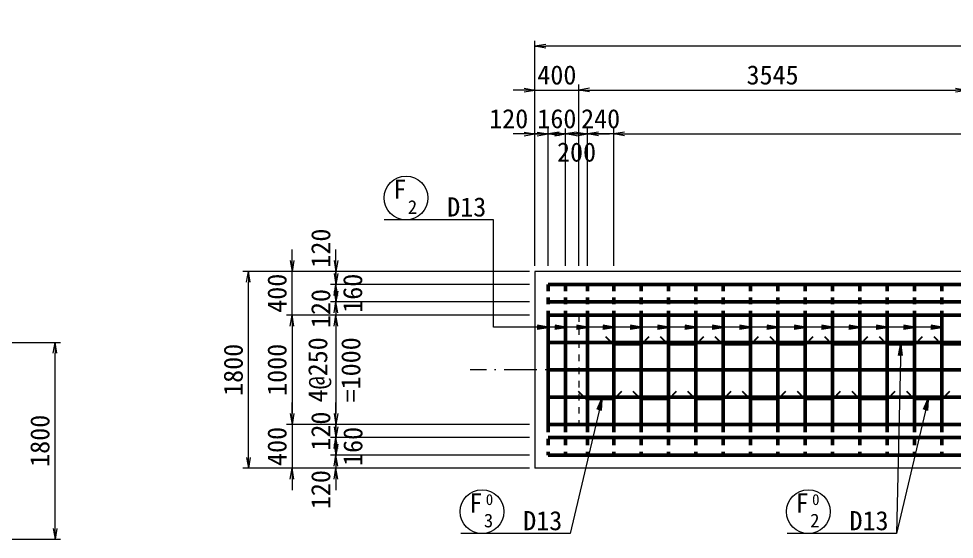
# Model space of a CAD drawing. Header units: millimetres. Extents: x 67792 to 193942, y -50017 to -20317.
# Drawn here: x 85857 to 94413, y -38688 to -33930 of the extents above; entities that cross this region are included whole.
import ezdxf
from ezdxf.enums import TextEntityAlignment as Align

# ---------------------------------------------------------------- set-up
doc = ezdxf.new("R2010")
doc.units = ezdxf.units.MM
doc.header["$LTSCALE"] = 50
doc.header["$PDSIZE"] = 300
doc.linetypes.add('SXF_一点短鎖線', pattern=[9.25, 6, -1.5, 0.25, -1.5])
doc.linetypes.add('SXF_跳び破線', pattern=[12, 6, -6])
doc.layers.get('Defpoints').update_dxf_attribs({"color": 191})
for name, color, linetype, lineweight in [('D-BGD', 7, 'Continuous', 13), ('D-BMK', 2, 'SXF_一点短鎖線', 13), ('D-STR', 1, 'Continuous', 50), ('D-STR-DIM', 7, 'Continuous', 13), ('D-STR-HTXT', 7, 'Continuous', 13), ('D-STR-STR5', 7, 'Continuous', 25), ('D-STR-TXT', 7, 'Continuous', 13)]:
    doc.layers.add(name, color=color, linetype=linetype, lineweight=lineweight)
doc.styles.add('YOKO_GOTHIC', font='MS Gothic.ttf')
doc.dimstyles.new('S50', dxfattribs={"dimscale": 50, "dimtxt": 3.5, "dimasz": 2, "dimexe": 1, "dimexo": 1, "dimgap": 1, "dimtad": 1, "dimdec": 0, "dimzin": 1, "dimdsep": 46, "dimtxsty": 'YOKO_GOTHIC', "dimblk": 'OPEN', "dimcen": 0, "dimclrd": 256, "dimclre": 256, "dimclrt": 256, "dimaunit": 1, "dimadec": 3, "dimazin": 0, "dimtfac": 1, "dimtdec": 0, "dimtix": 1, "dimtmove": 2, "dimatfit": 3, "dimldrblk": 'OPEN', "dimfxl": 1, "dimlwd": -1, "dimlwe": -1, "dimarcsym": 2})

# ---------------------------------------------------------------- blocks, each defined once
blk = doc.blocks.new('_Open')
at = {"color": 0, "linetype": 'ByBlock', "lineweight": -2}
for p, q in [((-1, 0.167), (0, 0)), ((-1, -0.167), (0, 0)), ((0, 0), (-1, 0))]:
    blk.add_line(p, q, dxfattribs=at)
blk = doc.blocks.new('*D63')
at = {"layer": 'D-STR-DIM', "ltscale": 1500, "transparency": 16777216}
for p, q in [((84175.5, -36888.2), (86238.6, -36888.2)), ((86188.6, -38588.2), (86188.6, -36988.2)), ((84175.5, -38688.2), (86238.6, -38688.2))]:
    blk.add_line(p, q, dxfattribs=at)
at = {"layer": 'Defpoints', "color": 0, "ltscale": 1500, "transparency": 16777216}
for p in [(84125.5, -36888.2), (86188.6, -36888.2), (84125.5, -38688.2)]:
    blk.add_point(p, dxfattribs=at)
at = {"layer": 'D-STR-DIM', "ltscale": 1500, "transparency": 16777216, "xscale": 100, "yscale": 100, "zscale": 100}
for p, rotation in [((86188.6, -36888.2), 90), ((86188.6, -38688.2), 270)]:
    blk.add_blockref('_Open', p, dxfattribs=dict(at, rotation=rotation))
at = {"layer": 'D-STR-DIM', "ltscale": 1500, "transparency": 16777216, "insert": (86051.1, -37788.2), "char_height": 175, "attachment_point": 5, "rotation": 90, "style": 'YOKO_GOTHIC'}
blk.add_mtext('1800', dxfattribs=at)
blk = doc.blocks.new('*D1')
at = {"layer": 'D-STR-DIM', "ltscale": 1500, "transparency": 16777216}
for p, q in [((90478.1, -34982.6), (90378.1, -34982.6)), ((90578.1, -36189.4), (90578.1, -34932.6)), ((90578.1, -34982.6), (90698.1, -34982.6)), ((90698.1, -36189.4), (90698.1, -34932.6)), ((90798.1, -34982.6), (90898.1, -34982.6))]:
    blk.add_line(p, q, dxfattribs=at)
at = {"layer": 'Defpoints', "color": 0, "ltscale": 1500, "transparency": 16777216}
for p in [(90698.1, -34982.6), (90578.1, -36239.4), (90698.1, -36239.4)]:
    blk.add_point(p, dxfattribs=at)
at = {"layer": 'D-STR-DIM', "ltscale": 1500, "transparency": 16777216, "xscale": 100, "yscale": 100, "zscale": 100}
blk.add_blockref('_Open', (90578.1, -34982.6), dxfattribs=at)
at = {"layer": 'D-STR-DIM', "ltscale": 1500, "transparency": 16777216, "xscale": 100, "yscale": 100, "zscale": 100, "rotation": 180}
blk.add_blockref('_Open', (90698.1, -34982.6), dxfattribs=at)
at = {"layer": 'D-STR-DIM', "ltscale": 1500, "transparency": 16777216, "insert": (90337.9, -34845.1), "char_height": 175, "attachment_point": 5, "style": 'YOKO_GOTHIC'}
blk.add_mtext('120', dxfattribs=at)
blk = doc.blocks.new('*D2')
at = {"layer": 'D-STR-DIM', "ltscale": 1500, "transparency": 16777216}
for p, q in [((90598.1, -34982.6), (90498.1, -34982.6)), ((90698.1, -36189.4), (90698.1, -34932.6)), ((90698.1, -34982.6), (90858.1, -34982.6)), ((90858.1, -36189.4), (90858.1, -34932.6)), ((90958.1, -34982.6), (91058.1, -34982.6))]:
    blk.add_line(p, q, dxfattribs=at)
at = {"layer": 'Defpoints', "color": 0, "ltscale": 1500, "transparency": 16777216}
for p in [(90858.1, -34982.6), (90698.1, -36239.4), (90858.1, -36239.4)]:
    blk.add_point(p, dxfattribs=at)
at = {"layer": 'D-STR-DIM', "ltscale": 1500, "transparency": 16777216, "xscale": 100, "yscale": 100, "zscale": 100}
blk.add_blockref('_Open', (90698.1, -34982.6), dxfattribs=at)
at = {"layer": 'D-STR-DIM', "ltscale": 1500, "transparency": 16777216, "xscale": 100, "yscale": 100, "zscale": 100, "rotation": 180}
blk.add_blockref('_Open', (90858.1, -34982.6), dxfattribs=at)
at = {"layer": 'D-STR-DIM', "ltscale": 1500, "transparency": 16777216, "insert": (90778.1, -34845.1), "char_height": 175, "attachment_point": 5, "style": 'YOKO_GOTHIC'}
blk.add_mtext('160', dxfattribs=at)
blk = doc.blocks.new('*D3')
at = {"layer": 'D-STR-DIM', "ltscale": 1500, "transparency": 16777216}
for p, q in [((90758.1, -34982.6), (90658.1, -34982.6)), ((90858.1, -36189.4), (90858.1, -34932.6)), ((90858.1, -34982.6), (91058.1, -34982.6)), ((91058.1, -36189.4), (91058.1, -34932.6)), ((91158.1, -34982.6), (91258.1, -34982.6))]:
    blk.add_line(p, q, dxfattribs=at)
at = {"layer": 'Defpoints', "color": 0, "ltscale": 1500, "transparency": 16777216}
for p in [(91058.1, -34982.6), (90858.1, -36239.4), (91058.1, -36239.4)]:
    blk.add_point(p, dxfattribs=at)
at = {"layer": 'D-STR-DIM', "ltscale": 1500, "transparency": 16777216, "xscale": 100, "yscale": 100, "zscale": 100}
blk.add_blockref('_Open', (90858.1, -34982.6), dxfattribs=at)
at = {"layer": 'D-STR-DIM', "ltscale": 1500, "transparency": 16777216, "xscale": 100, "yscale": 100, "zscale": 100, "rotation": 180}
blk.add_blockref('_Open', (91058.1, -34982.6), dxfattribs=at)
at = {"layer": 'D-STR-DIM', "ltscale": 1500, "transparency": 16777216, "insert": (90958.1, -35150.1), "char_height": 175, "attachment_point": 5, "style": 'YOKO_GOTHIC'}
blk.add_mtext('200', dxfattribs=at)
blk = doc.blocks.new('*D4')
at = {"layer": 'D-STR-DIM', "ltscale": 1500, "transparency": 16777216}
for p, q in [((90578.1, -36189.4), (90578.1, -34532.6)), ((90978.1, -36189.4), (90978.1, -34532.6)), ((90478.1, -34582.6), (90378.1, -34582.6)), ((90578.1, -34582.6), (90978.1, -34582.6)), ((91078.1, -34582.6), (91178.1, -34582.6))]:
    blk.add_line(p, q, dxfattribs=at)
at = {"layer": 'Defpoints', "color": 0, "ltscale": 1500, "transparency": 16777216}
for p in [(90978.1, -34582.6), (90578.1, -36239.4), (90978.1, -36239.4)]:
    blk.add_point(p, dxfattribs=at)
at = {"layer": 'D-STR-DIM', "ltscale": 1500, "transparency": 16777216, "xscale": 100, "yscale": 100, "zscale": 100}
blk.add_blockref('_Open', (90578.1, -34582.6), dxfattribs=at)
at = {"layer": 'D-STR-DIM', "ltscale": 1500, "transparency": 16777216, "xscale": 100, "yscale": 100, "zscale": 100, "rotation": 180}
blk.add_blockref('_Open', (90978.1, -34582.6), dxfattribs=at)
at = {"layer": 'D-STR-DIM', "ltscale": 1500, "transparency": 16777216, "insert": (90778.1, -34445.1), "char_height": 175, "attachment_point": 5, "style": 'YOKO_GOTHIC'}
blk.add_mtext('400', dxfattribs=at)
blk = doc.blocks.new('*D5')
at = {"layer": 'D-STR-DIM', "ltscale": 1500, "transparency": 16777216}
for p, q in [((90978.1, -36189.4), (90978.1, -34532.6)), ((94523.6, -36189.4), (94523.6, -34532.6)), ((91078.1, -34582.6), (94423.6, -34582.6))]:
    blk.add_line(p, q, dxfattribs=at)
at = {"layer": 'Defpoints', "color": 0, "ltscale": 1500, "transparency": 16777216}
for p in [(94523.6, -34582.6), (90978.1, -36239.4), (94523.6, -36239.4)]:
    blk.add_point(p, dxfattribs=at)
at = {"layer": 'D-STR-DIM', "ltscale": 1500, "transparency": 16777216, "xscale": 100, "yscale": 100, "zscale": 100, "rotation": 180}
blk.add_blockref('_Open', (90978.1, -34582.6), dxfattribs=at)
at = {"layer": 'D-STR-DIM', "ltscale": 1500, "transparency": 16777216, "xscale": 100, "yscale": 100, "zscale": 100}
blk.add_blockref('_Open', (94523.6, -34582.6), dxfattribs=at)
at = {"layer": 'D-STR-DIM', "ltscale": 1500, "transparency": 16777216, "insert": (92750.9, -34445.1), "char_height": 175, "attachment_point": 5, "style": 'YOKO_GOTHIC'}
blk.add_mtext('3545', dxfattribs=at)
blk = doc.blocks.new('*D7')
at = {"layer": 'D-STR-DIM', "ltscale": 1500, "transparency": 16777216}
for p, q in [((90578.1, -36189.4), (90578.1, -34132.6)), ((102678.1, -36189.4), (102678.1, -34132.6)), ((102578.1, -34182.6), (90678.1, -34182.6))]:
    blk.add_line(p, q, dxfattribs=at)
at = {"layer": 'Defpoints', "color": 0, "ltscale": 1500, "transparency": 16777216}
for p in [(90578.1, -34182.6), (90578.1, -36239.4), (102678.1, -36239.4)]:
    blk.add_point(p, dxfattribs=at)
at = {"layer": 'D-STR-DIM', "ltscale": 1500, "transparency": 16777216, "xscale": 100, "yscale": 100, "zscale": 100, "rotation": 180}
blk.add_blockref('_Open', (90578.1, -34182.6), dxfattribs=at)
at = {"layer": 'D-STR-DIM', "ltscale": 1500, "transparency": 16777216, "xscale": 100, "yscale": 100, "zscale": 100}
blk.add_blockref('_Open', (102678.1, -34182.6), dxfattribs=at)
at = {"layer": 'D-STR-DIM', "ltscale": 1500, "transparency": 16777216, "insert": (96628.1, -34045.1), "char_height": 175, "attachment_point": 5, "style": 'YOKO_GOTHIC'}
blk.add_mtext('12100', dxfattribs=at)
blk = doc.blocks.new('*D8')
at = {"layer": 'D-STR-DIM', "ltscale": 1500, "transparency": 16777216}
for p, q in [((91298.1, -36189.4), (91298.1, -34932.6)), ((91398.1, -34982.6), (102448.1, -34982.6)), ((102548.1, -36189.4), (102548.1, -34932.6))]:
    blk.add_line(p, q, dxfattribs=at)
at = {"layer": 'Defpoints', "color": 0, "ltscale": 1500, "transparency": 16777216}
for p in [(102548.1, -34982.6), (91298.1, -36239.4), (102548.1, -36239.4)]:
    blk.add_point(p, dxfattribs=at)
at = {"layer": 'D-STR-DIM', "ltscale": 1500, "transparency": 16777216, "xscale": 100, "yscale": 100, "zscale": 100, "rotation": 180}
blk.add_blockref('_Open', (91298.1, -34982.6), dxfattribs=at)
at = {"layer": 'D-STR-DIM', "ltscale": 1500, "transparency": 16777216, "xscale": 100, "yscale": 100, "zscale": 100}
blk.add_blockref('_Open', (102548.1, -34982.6), dxfattribs=at)
at = {"layer": 'D-STR-DIM', "ltscale": 1500, "transparency": 16777216, "insert": (96923.1, -34835.8), "char_height": 175, "attachment_point": 5, "style": 'YOKO_GOTHIC'}
blk.add_mtext('45@250=11250', dxfattribs=at)
blk = doc.blocks.new('*D10')
at = {"layer": 'D-STR-DIM', "ltscale": 1500, "transparency": 16777216}
for p, q in [((88757.1, -36139.4), (88757.1, -36039.4)), ((90528.1, -36239.4), (88707.1, -36239.4)), ((88757.1, -36239.4), (88757.1, -36359.4)), ((90528.1, -36359.4), (88707.1, -36359.4)), ((88757.1, -36459.4), (88757.1, -36559.4))]:
    blk.add_line(p, q, dxfattribs=at)
at = {"layer": 'Defpoints', "color": 0, "ltscale": 1500, "transparency": 16777216}
for p in [(90578.1, -36239.4), (88757.1, -36359.4), (90578.1, -36359.4)]:
    blk.add_point(p, dxfattribs=at)
at = {"layer": 'D-STR-DIM', "ltscale": 1500, "transparency": 16777216, "xscale": 100, "yscale": 100, "zscale": 100}
for p, rotation in [((88757.1, -36239.4), 270), ((88757.1, -36359.4), 90)]:
    blk.add_blockref('_Open', p, dxfattribs=dict(at, rotation=rotation))
at = {"layer": 'D-STR-DIM', "ltscale": 1500, "transparency": 16777216, "insert": (88619.6, -36027.1), "char_height": 175, "attachment_point": 5, "rotation": 90, "style": 'YOKO_GOTHIC'}
blk.add_mtext('120', dxfattribs=at)
blk = doc.blocks.new('*D296')
at = {"layer": 'D-STR-DIM', "ltscale": 1500, "transparency": 16777216}
for p, q in [((88757.1, -36259.4), (88757.1, -36159.4)), ((90528.1, -36359.4), (88707.1, -36359.4)), ((88757.1, -36359.4), (88757.1, -36519.4)), ((90528.1, -36519.4), (88707.1, -36519.4)), ((88757.1, -36619.4), (88757.1, -36719.4))]:
    blk.add_line(p, q, dxfattribs=at)
at = {"layer": 'Defpoints', "color": 0, "ltscale": 1500, "transparency": 16777216}
for p in [(90578.1, -36359.4), (88757.1, -36519.4), (90578.1, -36519.4)]:
    blk.add_point(p, dxfattribs=at)
at = {"layer": 'D-STR-DIM', "ltscale": 1500, "transparency": 16777216, "xscale": 100, "yscale": 100, "zscale": 100}
for p, rotation in [((88757.1, -36359.4), 270), ((88757.1, -36519.4), 90)]:
    blk.add_blockref('_Open', p, dxfattribs=dict(at, rotation=rotation))
at = {"layer": 'D-STR-DIM', "ltscale": 1500, "transparency": 16777216, "insert": (88911.6, -36439.4), "char_height": 175, "attachment_point": 5, "rotation": 90, "style": 'YOKO_GOTHIC'}
blk.add_mtext('160', dxfattribs=at)
blk = doc.blocks.new('*D297')
at = {"layer": 'D-STR-DIM', "ltscale": 1500, "transparency": 16777216}
for p, q in [((88757.1, -36419.4), (88757.1, -36319.4)), ((90528.1, -36519.4), (88707.1, -36519.4)), ((88757.1, -36519.4), (88757.1, -36639.4)), ((90528.1, -36639.4), (88707.1, -36639.4)), ((88757.1, -36739.4), (88757.1, -36839.4))]:
    blk.add_line(p, q, dxfattribs=at)
at = {"layer": 'Defpoints', "color": 0, "ltscale": 1500, "transparency": 16777216}
for p in [(90578.1, -36519.4), (88757.1, -36639.4), (90578.1, -36639.4)]:
    blk.add_point(p, dxfattribs=at)
at = {"layer": 'D-STR-DIM', "ltscale": 1500, "transparency": 16777216, "xscale": 100, "yscale": 100, "zscale": 100}
for p, rotation in [((88757.1, -36519.4), 270), ((88757.1, -36639.4), 90)]:
    blk.add_blockref('_Open', p, dxfattribs=dict(at, rotation=rotation))
at = {"layer": 'D-STR-DIM', "ltscale": 1500, "transparency": 16777216, "insert": (88619.6, -36579.4), "char_height": 175, "attachment_point": 5, "rotation": 90, "style": 'YOKO_GOTHIC'}
blk.add_mtext('120', dxfattribs=at)
blk = doc.blocks.new('*D298')
at = {"layer": 'D-STR-DIM', "ltscale": 1500, "transparency": 16777216}
for p, q in [((90528.1, -36639.4), (88707.1, -36639.4)), ((88757.1, -36739.4), (88757.1, -37539.4)), ((90528.1, -37639.4), (88707.1, -37639.4))]:
    blk.add_line(p, q, dxfattribs=at)
at = {"layer": 'Defpoints', "color": 0, "ltscale": 1500, "transparency": 16777216}
for p in [(90578.1, -36639.4), (88757.1, -37639.4), (90578.1, -37639.4)]:
    blk.add_point(p, dxfattribs=at)
at = {"layer": 'D-STR-DIM', "ltscale": 1500, "transparency": 16777216, "xscale": 100, "yscale": 100, "zscale": 100}
for p, rotation in [((88757.1, -36639.4), 90), ((88757.1, -37639.4), 270)]:
    blk.add_blockref('_Open', p, dxfattribs=dict(at, rotation=rotation))
at = {"layer": 'D-STR-DIM', "ltscale": 1500, "transparency": 16777216, "char_height": 175, "attachment_point": 5, "rotation": 90, "style": 'YOKO_GOTHIC'}
for s, insert in [('4@250', (88610.2, -37139.4)), ('=1000', (88894.6, -37139.4))]:
    blk.add_mtext(s, dxfattribs=dict(at, insert=insert))
blk = doc.blocks.new('*D299')
at = {"layer": 'D-STR-DIM', "ltscale": 1500, "transparency": 16777216}
for p, q in [((88757.1, -37539.4), (88757.1, -37439.4)), ((90528.1, -37639.4), (88707.1, -37639.4)), ((88757.1, -37639.4), (88757.1, -37759.4)), ((90528.1, -37759.4), (88707.1, -37759.4)), ((88757.1, -37859.4), (88757.1, -37959.4))]:
    blk.add_line(p, q, dxfattribs=at)
at = {"layer": 'Defpoints', "color": 0, "ltscale": 1500, "transparency": 16777216}
for p in [(90578.1, -37639.4), (88757.1, -37759.4), (90578.1, -37759.4)]:
    blk.add_point(p, dxfattribs=at)
at = {"layer": 'D-STR-DIM', "ltscale": 1500, "transparency": 16777216, "xscale": 100, "yscale": 100, "zscale": 100}
for p, rotation in [((88757.1, -37639.4), 270), ((88757.1, -37759.4), 90)]:
    blk.add_blockref('_Open', p, dxfattribs=dict(at, rotation=rotation))
at = {"layer": 'D-STR-DIM', "ltscale": 1500, "transparency": 16777216, "insert": (88619.6, -37699.4), "char_height": 175, "attachment_point": 5, "rotation": 90, "style": 'YOKO_GOTHIC'}
blk.add_mtext('120', dxfattribs=at)
blk = doc.blocks.new('*D300')
at = {"layer": 'D-STR-DIM', "ltscale": 1500, "transparency": 16777216}
for p, q in [((88757.1, -37659.4), (88757.1, -37559.4)), ((90528.1, -37759.4), (88707.1, -37759.4)), ((88757.1, -37759.4), (88757.1, -37919.4)), ((90528.1, -37919.4), (88707.1, -37919.4)), ((88757.1, -38019.4), (88757.1, -38119.4))]:
    blk.add_line(p, q, dxfattribs=at)
at = {"layer": 'Defpoints', "color": 0, "ltscale": 1500, "transparency": 16777216}
for p in [(90578.1, -37759.4), (88757.1, -37919.4), (90578.1, -37919.4)]:
    blk.add_point(p, dxfattribs=at)
at = {"layer": 'D-STR-DIM', "ltscale": 1500, "transparency": 16777216, "xscale": 100, "yscale": 100, "zscale": 100}
for p, rotation in [((88757.1, -37759.4), 270), ((88757.1, -37919.4), 90)]:
    blk.add_blockref('_Open', p, dxfattribs=dict(at, rotation=rotation))
at = {"layer": 'D-STR-DIM', "ltscale": 1500, "transparency": 16777216, "insert": (88913.6, -37839.4), "char_height": 175, "attachment_point": 5, "rotation": 90, "style": 'YOKO_GOTHIC'}
blk.add_mtext('160', dxfattribs=at)
blk = doc.blocks.new('*D301')
at = {"layer": 'D-STR-DIM', "ltscale": 1500, "transparency": 16777216}
for p, q in [((88757.1, -37819.4), (88757.1, -37719.4)), ((90528.1, -37919.4), (88707.1, -37919.4)), ((88757.1, -37919.4), (88757.1, -38039.4)), ((90528.1, -38039.4), (88707.1, -38039.4)), ((88757.1, -38139.4), (88757.1, -38239.4))]:
    blk.add_line(p, q, dxfattribs=at)
at = {"layer": 'Defpoints', "color": 0, "ltscale": 1500, "transparency": 16777216}
for p in [(90578.1, -37919.4), (88757.1, -38039.4), (90578.1, -38039.4)]:
    blk.add_point(p, dxfattribs=at)
at = {"layer": 'D-STR-DIM', "ltscale": 1500, "transparency": 16777216, "xscale": 100, "yscale": 100, "zscale": 100}
for p, rotation in [((88757.1, -37919.4), 270), ((88757.1, -38039.4), 90)]:
    blk.add_blockref('_Open', p, dxfattribs=dict(at, rotation=rotation))
at = {"layer": 'D-STR-DIM', "ltscale": 1500, "transparency": 16777216, "insert": (88619.6, -38234.3), "char_height": 175, "attachment_point": 5, "rotation": 90, "style": 'YOKO_GOTHIC'}
blk.add_mtext('120', dxfattribs=at)
blk = doc.blocks.new('*D302')
at = {"layer": 'D-STR-DIM', "ltscale": 1500, "transparency": 16777216}
for p, q in [((88357.1, -36139.4), (88357.1, -36039.4)), ((90528.1, -36239.4), (88307.1, -36239.4)), ((88357.1, -36639.4), (88357.1, -36239.4)), ((90528.1, -36639.4), (88307.1, -36639.4)), ((88357.1, -36739.4), (88357.1, -36839.4))]:
    blk.add_line(p, q, dxfattribs=at)
at = {"layer": 'Defpoints', "color": 0, "ltscale": 1500, "transparency": 16777216}
for p in [(88357.1, -36239.4), (90578.1, -36239.4), (90578.1, -36639.4)]:
    blk.add_point(p, dxfattribs=at)
at = {"layer": 'D-STR-DIM', "ltscale": 1500, "transparency": 16777216, "xscale": 100, "yscale": 100, "zscale": 100}
for p, rotation in [((88357.1, -36239.4), 270), ((88357.1, -36639.4), 90)]:
    blk.add_blockref('_Open', p, dxfattribs=dict(at, rotation=rotation))
at = {"layer": 'D-STR-DIM', "ltscale": 1500, "transparency": 16777216, "insert": (88219.6, -36439.4), "char_height": 175, "attachment_point": 5, "rotation": 90, "style": 'YOKO_GOTHIC'}
blk.add_mtext('400', dxfattribs=at)
blk = doc.blocks.new('*D303')
at = {"layer": 'D-STR-DIM', "ltscale": 1500, "transparency": 16777216}
for p, q in [((90528.1, -36639.4), (88307.1, -36639.4)), ((88357.1, -36739.4), (88357.1, -37539.4)), ((90528.1, -37639.4), (88307.1, -37639.4))]:
    blk.add_line(p, q, dxfattribs=at)
at = {"layer": 'Defpoints', "color": 0, "ltscale": 1500, "transparency": 16777216}
for p in [(90578.1, -36639.4), (88357.1, -37639.4), (90578.1, -37639.4)]:
    blk.add_point(p, dxfattribs=at)
at = {"layer": 'D-STR-DIM', "ltscale": 1500, "transparency": 16777216, "xscale": 100, "yscale": 100, "zscale": 100}
for p, rotation in [((88357.1, -36639.4), 90), ((88357.1, -37639.4), 270)]:
    blk.add_blockref('_Open', p, dxfattribs=dict(at, rotation=rotation))
at = {"layer": 'D-STR-DIM', "ltscale": 1500, "transparency": 16777216, "insert": (88219.6, -37139.4), "char_height": 175, "attachment_point": 5, "rotation": 90, "style": 'YOKO_GOTHIC'}
blk.add_mtext('1000', dxfattribs=at)
blk = doc.blocks.new('*D304')
at = {"layer": 'D-STR-DIM', "ltscale": 1500, "transparency": 16777216}
for p, q in [((88357.1, -37539.4), (88357.1, -37439.4)), ((90528.1, -37639.4), (88307.1, -37639.4)), ((88357.1, -37639.4), (88357.1, -38039.4)), ((90528.1, -38039.4), (88307.1, -38039.4)), ((88357.1, -38139.4), (88357.1, -38239.4))]:
    blk.add_line(p, q, dxfattribs=at)
at = {"layer": 'Defpoints', "color": 0, "ltscale": 1500, "transparency": 16777216}
for p in [(90578.1, -37639.4), (88357.1, -38039.4), (90578.1, -38039.4)]:
    blk.add_point(p, dxfattribs=at)
at = {"layer": 'D-STR-DIM', "ltscale": 1500, "transparency": 16777216, "xscale": 100, "yscale": 100, "zscale": 100}
for p, rotation in [((88357.1, -37639.4), 270), ((88357.1, -38039.4), 90)]:
    blk.add_blockref('_Open', p, dxfattribs=dict(at, rotation=rotation))
at = {"layer": 'D-STR-DIM', "ltscale": 1500, "transparency": 16777216, "insert": (88219.6, -37839.4), "char_height": 175, "attachment_point": 5, "rotation": 90, "style": 'YOKO_GOTHIC'}
blk.add_mtext('400', dxfattribs=at)
blk = doc.blocks.new('*D305')
at = {"layer": 'D-STR-DIM', "ltscale": 1500, "transparency": 16777216}
for p, q in [((90528.1, -36239.4), (87907.1, -36239.4)), ((87957.1, -37939.4), (87957.1, -36339.4)), ((90528.1, -38039.4), (87907.1, -38039.4))]:
    blk.add_line(p, q, dxfattribs=at)
at = {"layer": 'Defpoints', "color": 0, "ltscale": 1500, "transparency": 16777216}
for p in [(87957.1, -36239.4), (90578.1, -36239.4), (90578.1, -38039.4)]:
    blk.add_point(p, dxfattribs=at)
at = {"layer": 'D-STR-DIM', "ltscale": 1500, "transparency": 16777216, "xscale": 100, "yscale": 100, "zscale": 100}
for p, rotation in [((87957.1, -36239.4), 90), ((87957.1, -38039.4), 270)]:
    blk.add_blockref('_Open', p, dxfattribs=dict(at, rotation=rotation))
at = {"layer": 'D-STR-DIM', "ltscale": 1500, "transparency": 16777216, "insert": (87819.6, -37139.4), "char_height": 175, "attachment_point": 5, "rotation": 90, "style": 'YOKO_GOTHIC'}
blk.add_mtext('1800', dxfattribs=at)
blk = doc.blocks.new('*D430')
at = {"layer": 'D-STR-DIM', "transparency": 16777216}
for p, q in [((90958.1, -34982.6), (90858.1, -34982.6)), ((91058.1, -36189.4), (91058.1, -34932.6)), ((91298.1, -34982.6), (91058.1, -34982.6)), ((91298.1, -36189.4), (91298.1, -34932.6)), ((91398.1, -34982.6), (91498.1, -34982.6))]:
    blk.add_line(p, q, dxfattribs=at)
at = {"layer": 'Defpoints', "color": 0, "transparency": 16777216}
for p in [(91058.1, -34982.6), (91058.1, -36239.4), (91298.1, -36239.4)]:
    blk.add_point(p, dxfattribs=at)
at = {"layer": 'D-STR-DIM', "transparency": 16777216, "xscale": 100, "yscale": 100, "zscale": 100}
blk.add_blockref('_Open', (91058.1, -34982.6), dxfattribs=at)
at = {"layer": 'D-STR-DIM', "transparency": 16777216, "xscale": 100, "yscale": 100, "zscale": 100, "rotation": 180}
blk.add_blockref('_Open', (91298.1, -34982.6), dxfattribs=at)
at = {"layer": 'D-STR-DIM', "transparency": 16777216, "insert": (91178.1, -34845.1), "char_height": 175, "attachment_point": 5, "style": 'YOKO_GOTHIC'}
blk.add_mtext('240', dxfattribs=at)

msp = doc.modelspace()

# ---------------------------------------------------------------- linework, layer by layer
at = {"layer": 'D-BGD'}
for p, q in [((102678.1, -36239.4), (90578.1, -36239.4)), ((90578.1, -36239.4), (90578.1, -38039.4)), ((102678.1, -38039.4), (90578.1, -38039.4))]:
    msp.add_line(p, q, dxfattribs=at)
at = {"layer": 'D-BGD', "linetype": 'SXF_跳び破線', "ltscale": 0.2}
for p, q in [((102678.1, -36639.4), (90978.1, -36639.4)), ((90978.1, -36639.4), (90978.1, -37639.4)), ((102678.1, -37639.4), (90978.1, -37639.4))]:
    msp.add_line(p, q, dxfattribs=at)
at = {"layer": 'D-BMK', "linetype": 'SXF_一点短鎖線'}
msp.add_line((103545.9, -37139.4), (89985.9, -37139.4), dxfattribs=at)
at = {"layer": 'D-STR'}
for p, q in [((102548.1, -36359.4), (90698.1, -36359.4)), ((102548.1, -36519.4), (90698.1, -36519.4)), ((90698.1, -36629.4), (90698.1, -37649.4)), ((102548.1, -36639.4), (90698.1, -36639.4)), ((90858.1, -36629.4), (90858.1, -37649.4)), ((91058.1, -36629.4), (91058.1, -37649.4)), ((91298.1, -36629.4), (91298.1, -37649.4)), ((91548.1, -36629.4), (91548.1, -37649.4)), ((91798.1, -36629.4), (91798.1, -37649.4)), ((92048.1, -36629.4), (92048.1, -37649.4)), ((92298.1, -36629.4), (92298.1, -37649.4)), ((92548.1, -36629.4), (92548.1, -37649.4)), ((92798.1, -36629.4), (92798.1, -37649.4)), ((93048.1, -36629.4), (93048.1, -37649.4)), ((93298.1, -36629.4), (93298.1, -37649.4)), ((93548.1, -36629.4), (93548.1, -37649.4)), ((93798.1, -36629.4), (93798.1, -37649.4)), ((94048.1, -36629.4), (94048.1, -37649.4)), ((94298.1, -36629.4), (94298.1, -37649.4)), ((102548.1, -36889.4), (90698.1, -36889.4)), ((102548.1, -37139.4), (90698.1, -37139.4)), ((102548.1, -37389.4), (90698.1, -37389.4)), ((102548.1, -37639.4), (90698.1, -37639.4)), ((102548.1, -37759.4), (90698.1, -37759.4)), ((102548.1, -37919.4), (90698.1, -37919.4))]:
    msp.add_line(p, q, dxfattribs=at)
at = {"layer": 'D-STR', "linetype": 'SXF_跳び破線', "ltscale": 0.2}
for p, q in [((90698.1, -36359.4), (90698.1, -36629.4)), ((90858.1, -36359.4), (90858.1, -36629.4)), ((91058.1, -36359.4), (91058.1, -36629.4)), ((91298.1, -36359.4), (91298.1, -36629.4)), ((91548.1, -36359.4), (91548.1, -36629.4)), ((91798.1, -36359.4), (91798.1, -36629.4)), ((92048.1, -36359.4), (92048.1, -36629.4)), ((92298.1, -36359.4), (92298.1, -36629.4)), ((92548.1, -36359.4), (92548.1, -36629.4)), ((92798.1, -36359.4), (92798.1, -36629.4)), ((93048.1, -36359.4), (93048.1, -36629.4)), ((93298.1, -36359.4), (93298.1, -36629.4)), ((93548.1, -36359.4), (93548.1, -36629.4)), ((93798.1, -36359.4), (93798.1, -36629.4)), ((94048.1, -36359.4), (94048.1, -36629.4)), ((94298.1, -36359.4), (94298.1, -36629.4)), ((90698.1, -37649.4), (90698.1, -37919.4)), ((90858.1, -37649.4), (90858.1, -37919.4)), ((91058.1, -37649.4), (91058.1, -37919.4)), ((91298.1, -37649.4), (91298.1, -37919.4)), ((91548.1, -37649.4), (91548.1, -37919.4)), ((91798.1, -37649.4), (91798.1, -37919.4)), ((92048.1, -37649.4), (92048.1, -37919.4)), ((92298.1, -37649.4), (92298.1, -37919.4)), ((92548.1, -37649.4), (92548.1, -37919.4)), ((92798.1, -37649.4), (92798.1, -37919.4)), ((93048.1, -37649.4), (93048.1, -37919.4)), ((93298.1, -37649.4), (93298.1, -37919.4)), ((93548.1, -37649.4), (93548.1, -37919.4)), ((93798.1, -37649.4), (93798.1, -37919.4)), ((94048.1, -37649.4), (94048.1, -37919.4)), ((94298.1, -37649.4), (94298.1, -37919.4))]:
    msp.add_line(p, q, dxfattribs=at)
at = {"layer": 'D-STR-HTXT'}
msp.add_line((90198.7, -35768), (89198.7, -35768), dxfattribs=at)
msp.add_circle((89398.7, -35568), 200, dxfattribs=at)
at = {"layer": 'D-STR-HTXT', "color": 4}
for centre in [(90093.8, -38435.4), (93077.8, -38435.4)]:
    msp.add_circle(centre, 200, dxfattribs=at)
at = {"layer": 'D-STR-STR5', "color": 3}
for points in [[(91618.7, -36838.8), (91548, -36909.5), (91298, -36909.5), (91227.3, -36838.8)], [(92118.7, -36838.8), (92048, -36909.5), (91798, -36909.5), (91727.3, -36838.8)], [(92618.7, -36838.8), (92548, -36909.5), (92298, -36909.5), (92227.3, -36838.8)], [(93118.7, -36838.8), (93048, -36909.5), (92798, -36909.5), (92727.3, -36838.8)], [(93618.7, -36838.8), (93548, -36909.5), (93298, -36909.5), (93227.3, -36838.8)], [(94118.7, -36838.8), (94048, -36909.5), (93798, -36909.5), (93727.3, -36838.8)], [(91368.7, -37338.8), (91298, -37409.5), (91048, -37409.5), (90977.3, -37338.8)], [(91868.7, -37338.8), (91798, -37409.5), (91548, -37409.5), (91477.3, -37338.8)], [(92368.7, -37338.8), (92298, -37409.5), (92048, -37409.5), (91977.3, -37338.8)], [(92868.7, -37338.8), (92798, -37409.5), (92548, -37409.5), (92477.3, -37338.8)], [(93368.7, -37338.8), (93298, -37409.5), (93048, -37409.5), (92977.3, -37338.8)], [(93868.7, -37338.8), (93798, -37409.5), (93548, -37409.5), (93477.3, -37338.8)], [(94368.7, -37338.8), (94298, -37409.5), (94048, -37409.5), (93977.3, -37338.8)]]:
    msp.add_lwpolyline(points, dxfattribs=at)
at = {"layer": 'D-STR-STR5'}
msp.add_lwpolyline([(94618.7, -36838.8), (94548, -36909.5), (94298, -36909.5), (94227.3, -36838.8)], dxfattribs=at)

# ---------------------------------------------------------------- texts
at = {"layer": 'D-STR-TXT', "style": 'YOKO_GOTHIC'}
for s, height, p in [('F', 175, (89342.4, -35576.3)), ('2', 125, (89458, -35714.1))]:
    msp.add_text(s, height=height, dxfattribs=at).set_placement(p, align=Align.CENTER)
msp.add_text('D13', height=175, dxfattribs=at).set_placement((89775.2, -35738))
at = {"layer": 'D-STR-TXT', "color": 4, "style": 'YOKO_GOTHIC'}
for s, height, p in [('F', 175, (90037.5, -38443.8)), ('0', 100, (90161.9, -38375.2)), ('F', 175, (93021.5, -38443.8)), ('0', 100, (93145.9, -38375.2)), ('3', 125, (90153.2, -38579.2)), ('2', 125, (93137.2, -38579.2))]:
    msp.add_text(s, height=height, dxfattribs=at).set_placement(p, align=Align.CENTER)
for p in [(90470.3, -38605.4), (93454.3, -38605.4)]:
    msp.add_text('D13', height=175, dxfattribs=at).set_placement(p)

# ---------------------------------------------------------------- dimensions: what is measured, and where the dimension line sits
at = {"layer": 'D-STR-DIM', "ltscale": 1500}
for base, p1, p2, picture, middle in [((90578.1, -34182.6), (102678.1, -36239.4), (90578.1, -36239.4), '*D7', (96628.1, -34045.1)), ((90978.1, -34582.6), (90578.1, -36239.4), (90978.1, -36239.4), '*D4', (90778.1, -34445.1)), ((94523.607, -34582.6249), (90978.1299, -36239.3821), (94523.607, -36239.3821), '*D5', (92750.8685, -34445.1249)), ((90858.1, -34982.6), (90698.1, -36239.4), (90858.1, -36239.4), '*D2', (90778.1, -34845.1))]:
    dim = msp.add_linear_dim(base=base, p1=p1, p2=p2, dimstyle='S50', dxfattribs=at)
    dim.commit()
    dim.dimension.update_dxf_attribs({"geometry": picture, "text_midpoint": middle})
for base, p1, p2, picture, middle in [((90698.1, -34982.6), (90578.1, -36239.4), (90698.1, -36239.4), '*D1', (90337.9, -34845.1)), ((91058.1, -34982.6), (90858.1, -36239.4), (91058.1, -36239.4), '*D3', (90958.1, -35150.1))]:
    dim = msp.add_linear_dim(base=base, p1=p1, p2=p2, dimstyle='S50', dxfattribs=at)
    dim.commit()
    dim.dimension.update_dxf_attribs({"geometry": picture, "text_midpoint": middle, "dimtype": 160})
at = {"layer": 'D-STR-DIM'}
dim = msp.add_linear_dim(base=(91058.1, -34982.6), p1=(91298.1, -36239.4), p2=(91058.1, -36239.4), dimstyle='S50', dxfattribs=at)
dim.commit()
dim.dimension.update_dxf_attribs({"geometry": '*D430', "text_midpoint": (91178.1, -34845.1)})
at = {"layer": 'D-STR-DIM', "ltscale": 1500}
dim = msp.add_linear_dim(base=(102548.1, -34982.6), p1=(91298.1, -36239.4), p2=(102548.1, -36239.4), text='45@250=<>', dimstyle='S50', dxfattribs=at)
dim.commit()
dim.dimension.update_dxf_attribs({"geometry": '*D8', "text_midpoint": (96923.1, -34835.8)})
for base, p1, p2, picture, middle in [((88757.1, -36359.4), (90578.1, -36239.4), (90578.1, -36359.4), '*D10', (88619.6, -36027.1)), ((88757.1, -36519.4), (90578.1, -36359.4), (90578.1, -36519.4), '*D296', (88911.6, -36439.4)), ((88757.1, -37919.4), (90578.1, -37759.4), (90578.1, -37919.4), '*D300', (88913.6, -37839.4)), ((88757.1, -38039.4), (90578.1, -37919.4), (90578.1, -38039.4), '*D301', (88619.6, -38234.3))]:
    dim = msp.add_linear_dim(base=base, p1=p1, p2=p2, angle=90, dimstyle='S50', dxfattribs=at)
    dim.commit()
    dim.dimension.update_dxf_attribs({"geometry": picture, "text_midpoint": middle, "dimtype": 160})
for base, p1, p2, picture, middle in [((88357.1, -36239.4), (90578.1, -36639.4), (90578.1, -36239.4), '*D302', (88219.6, -36439.4)), ((87957.1, -36239.4), (90578.1, -38039.4), (90578.1, -36239.4), '*D305', (87819.6, -37139.4)), ((88757.1, -36639.4), (90578.1, -36519.4), (90578.1, -36639.4), '*D297', (88619.6, -36579.4)), ((88357.1, -37639.4), (90578.1, -36639.4), (90578.1, -37639.4), '*D303', (88219.6, -37139.4)), ((86188.6, -36888.2), (84125.5, -38688.2), (84125.5, -36888.2), '*D63', (86051.1, -37788.2)), ((88357.1, -38039.4), (90578.1, -37639.4), (90578.1, -38039.4), '*D304', (88219.6, -37839.4)), ((88757.1, -37759.4), (90578.1, -37639.4), (90578.1, -37759.4), '*D299', (88619.6, -37699.4))]:
    dim = msp.add_linear_dim(base=base, p1=p1, p2=p2, angle=90, dimstyle='S50', dxfattribs=at)
    dim.commit()
    dim.dimension.update_dxf_attribs({"geometry": picture, "text_midpoint": middle})
dim = msp.add_linear_dim(base=(88757.1, -37639.4), p1=(90578.1, -36639.4), p2=(90578.1, -37639.4), angle=90, text='4@250\\X=<>', dimstyle='S50', dxfattribs=at)
dim.commit()
dim.dimension.update_dxf_attribs({"geometry": '*D298', "text_midpoint": (88757.1, -37139.4)})

# ---------------------------------------------------------------- leaders
at = {"layer": 'D-STR-HTXT'}
for points in [[(94298.1, -36748.3), (90198.7, -36748.3), (90198.7, -35768)], [(90698.1, -36748.3), (90291.1, -36748.3)], [(90858.1, -36748.3), (90451.1, -36748.3)], [(91058.1, -36748.3), (90641.1, -36748.3)], [(91298.1, -36748.3), (90891.1, -36748.3)], [(91548.1, -36748.3), (91141.1, -36748.3)], [(91798.1, -36748.3), (91391.1, -36748.3)], [(92048.1, -36748.3), (91641.1, -36748.3)], [(92298.1, -36748.3), (91891.1, -36748.3)], [(92548.1, -36748.3), (92141.1, -36748.3)], [(92798.1, -36748.3), (92391.1, -36748.3)], [(93048.1, -36748.3), (92641.1, -36748.3)], [(93298.1, -36748.3), (92891.1, -36748.3)], [(93548.1, -36748.3), (93141.1, -36748.3)], [(93798.1, -36748.3), (93391.1, -36748.3)], [(94048.1, -36748.3), (93641.1, -36748.3)], [(93923, -36909.5), (93884.4, -38635.4)], [(91189, -37409.5), (90900.3, -38635.4), (89900.3, -38635.4)], [(94173, -37409.5), (93884.4, -38635.4), (92884.4, -38635.4)]]:
    msp.add_leader(points, dimstyle='S50', dxfattribs=at)

doc.saveas('drawing.dxf')
